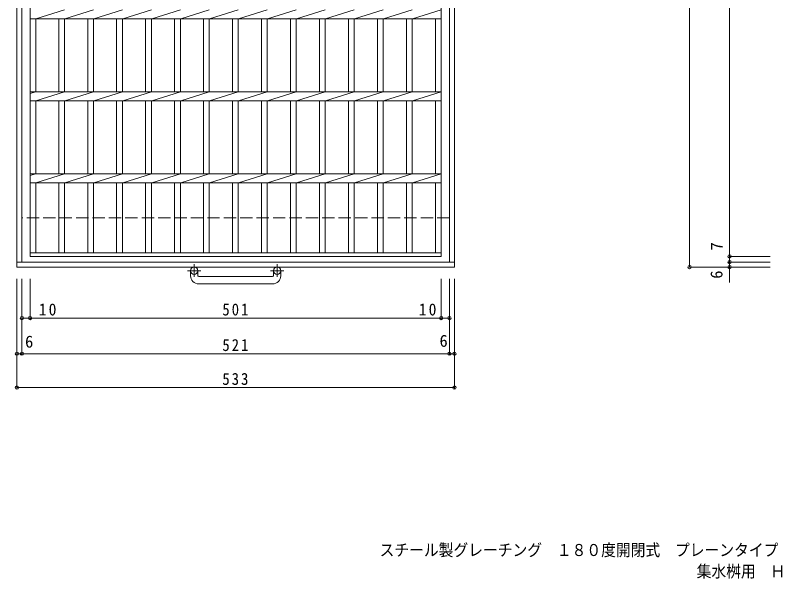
# Model space of a CAD drawing. Units: millimetres, scale not verified. Extents: x -882 to 915, y -688 to 660.
# Drawn here: x -870 to 63, y -688 to -1 of the extents above; entities that cross this region are included whole.
import ezdxf
from ezdxf.enums import TextEntityAlignment as Align

# ---------------------------------------------------------------- set-up
doc = ezdxf.new("R2010")
doc.units = ezdxf.units.MM
doc.header["$LTSCALE"] = 5
doc.header["$PDMODE"] = 32
doc.header["$PDSIZE"] = 4
doc.linetypes.add('CHAIN1', pattern=[8, 5, -1, 1, -1])
doc.linetypes.add('DASHED3', pattern=[4, 3, -1])
for name, color, linetype, lineweight in [('B-1', 2, 'Continuous', 9), ('B-2', 3, 'Continuous', 9), ('B-4', 7, 'Continuous', 9)]:
    doc.layers.add(name, color=color, linetype=linetype, lineweight=lineweight)
doc.layers.add('F-5_F-5ﾚｲﾔ', color=2, linetype='Continuous')
doc.styles.add('ＭＳ ゴシック', font='')
doc.styles.get('ＭＳ ゴシック').set_extended_font_data('MS Gothic')

msp = doc.modelspace()

# ---------------------------------------------------------------- linework, layer by layer
at = {"layer": 'B-1'}
for p, q in [((-868.069, -307.517), (-868.069, 512.483)), ((-862.069, -301.517), (-862.069, 506.483)), ((-341.069, 506.483), (-341.069, -301.517)), ((-335.069, 512.483), (-335.069, -307.517)), ((-335.069, -301.517), (-868.069, -301.517)), ((-335.069, -307.517), (-868.069, -307.517)), ((-656.569, -318.117), (-656.569, -312.017)), ((-647.569, -318.117), (-647.569, -312.017)), ((-555.569, -318.117), (-555.569, -312.017)), ((-546.569, -318.117), (-546.569, -312.017)), ((-646.569, -319.117), (-556.569, -319.117)), ((-556.569, -328.117), (-646.569, -328.117))]:
    msp.add_line(p, q, dxfattribs=at)
at = {"layer": 'B-1', "linetype": 'DASHED3'}
msp.add_line((-341.069, -247.517), (-862.069, -247.517), dxfattribs=at)
at = {"layer": 'B-1', "linetype": 'CHAIN1'}
for p, q in [((-652.069, -303.909), (-652.069, -319.507)), ((-551.069, -303.909), (-551.069, -319.507)), ((-643.906, -312.017), (-660.313, -312.017)), ((-542.906, -312.017), (-559.313, -312.017))]:
    msp.add_line(p, q, dxfattribs=at)
at = {"layer": 'B-1'}
for centre in [(-652.069, -312.017), (-551.069, -312.017)]:
    msp.add_circle(centre, 4.5, dxfattribs=at)
for centre, radius, start, end in [((-646.569, -318.117), 10, 180, 270), ((-646.569, -318.117), 1, 180, 270), ((-556.569, -318.117), 10, 270, 0), ((-556.569, -318.117), 1, 270, 0)]:
    msp.add_arc(centre, radius, start, end, dxfattribs=at)
at = {"layer": 'B-2'}
for p, q in [((-852.069, -294.517), (-852.069, 495.483)), ((-351.069, 495.483), (-351.069, -294.517)), ((-845.068, -5.016), (-810.168, 5.984)), ((-809.768, -5.016), (-774.869, 5.984)), ((-774.468, -5.016), (-739.568, 5.984)), ((-739.168, -5.016), (-704.268, 5.984)), ((-703.868, -5.016), (-668.969, 5.984)), ((-668.568, -5.016), (-633.668, 5.984)), ((-633.268, -5.016), (-598.368, 5.984)), ((-597.968, -5.016), (-563.068, 5.984)), ((-562.668, -5.016), (-527.768, 5.984)), ((-527.368, -5.016), (-492.468, 5.984)), ((-492.067, -5.016), (-457.167, 5.984)), ((-456.767, -5.016), (-421.867, 5.984)), ((-421.467, -5.016), (-386.567, 5.984)), ((-386.167, -5.016), (-351.267, 5.984)), ((-852.069, -5.016), (-351.069, -5.016)), ((-845.068, -94.016), (-845.068, -5.016)), ((-817.168, -5.016), (-817.168, -94.016)), ((-810.168, -5.016), (-810.168, -94.016)), ((-781.868, -5.016), (-781.868, -94.016)), ((-774.868, -5.016), (-774.868, -94.016)), ((-746.568, -5.016), (-746.568, -94.016)), ((-739.568, -5.016), (-739.568, -94.016)), ((-711.268, -5.016), (-711.268, -94.016)), ((-704.268, -5.016), (-704.268, -94.016)), ((-675.968, -5.016), (-675.968, -94.016)), ((-668.968, -5.016), (-668.968, -94.016)), ((-640.668, -5.016), (-640.668, -94.016)), ((-633.668, -5.016), (-633.668, -94.016)), ((-605.368, -5.016), (-605.368, -94.016)), ((-598.368, -5.016), (-598.368, -94.016)), ((-570.068, -5.016), (-570.068, -94.016)), ((-563.068, -5.016), (-563.068, -94.016)), ((-534.767, -5.016), (-534.767, -94.016)), ((-527.767, -5.016), (-527.767, -94.016)), ((-499.467, -5.016), (-499.467, -94.016)), ((-492.467, -5.016), (-492.467, -94.016)), ((-464.167, -5.016), (-464.167, -94.016)), ((-457.167, -5.016), (-457.167, -94.016)), ((-428.867, -5.016), (-428.867, -94.016)), ((-421.867, -5.016), (-421.867, -94.016)), ((-393.567, -5.016), (-393.567, -94.016)), ((-386.567, -5.016), (-386.567, -94.016)), ((-358.07, -5.016), (-358.07, -94.016)), ((-852.069, -96.097), (-845.468, -94.016)), ((-852.069, -94.016), (-351.069, -94.016)), ((-845.068, -105.016), (-810.168, -94.016)), ((-809.768, -105.016), (-774.869, -94.016)), ((-774.468, -105.016), (-739.568, -94.016)), ((-739.168, -105.016), (-704.268, -94.016)), ((-703.868, -105.016), (-668.969, -94.016)), ((-668.568, -105.016), (-633.668, -94.016)), ((-633.268, -105.016), (-598.368, -94.016)), ((-597.968, -105.016), (-563.068, -94.016)), ((-562.668, -105.016), (-527.768, -94.016)), ((-527.368, -105.016), (-492.468, -94.016)), ((-492.067, -105.016), (-457.167, -94.016)), ((-456.767, -105.016), (-421.867, -94.016)), ((-421.467, -105.016), (-386.567, -94.016)), ((-386.167, -105.016), (-351.267, -94.016)), ((-852.069, -105.016), (-351.069, -105.016)), ((-845.068, -194.017), (-845.068, -105.016)), ((-817.168, -105.016), (-817.168, -194.017)), ((-810.168, -105.016), (-810.168, -194.017)), ((-781.868, -105.016), (-781.868, -194.017)), ((-774.868, -105.016), (-774.868, -194.017)), ((-746.568, -105.016), (-746.568, -194.017)), ((-739.568, -105.016), (-739.568, -194.017)), ((-711.268, -105.016), (-711.268, -194.017)), ((-704.268, -105.016), (-704.268, -194.017)), ((-675.968, -105.016), (-675.968, -194.017)), ((-668.968, -105.016), (-668.968, -194.017)), ((-640.668, -105.016), (-640.668, -194.017)), ((-633.668, -105.016), (-633.668, -194.017)), ((-605.368, -105.016), (-605.368, -194.017)), ((-598.368, -105.016), (-598.368, -194.017)), ((-570.068, -105.016), (-570.068, -194.017)), ((-563.068, -105.016), (-563.068, -194.017)), ((-534.767, -105.016), (-534.767, -194.017)), ((-527.767, -105.016), (-527.767, -194.017)), ((-499.467, -105.016), (-499.467, -194.017)), ((-492.467, -105.016), (-492.467, -194.017)), ((-464.167, -105.016), (-464.167, -194.017)), ((-457.167, -105.016), (-457.167, -194.017)), ((-428.867, -105.016), (-428.867, -194.017)), ((-421.867, -105.016), (-421.867, -194.017)), ((-393.567, -105.016), (-393.567, -194.017)), ((-386.567, -105.016), (-386.567, -194.017)), ((-358.07, -105.016), (-358.07, -194.017)), ((-852.069, -196.097), (-845.468, -194.016)), ((-852.069, -194.017), (-351.069, -194.017)), ((-845.068, -205.017), (-810.168, -194.016)), ((-809.768, -205.017), (-774.869, -194.016)), ((-774.468, -205.017), (-739.568, -194.016)), ((-739.168, -205.017), (-704.268, -194.016)), ((-703.868, -205.017), (-668.969, -194.016)), ((-668.568, -205.017), (-633.668, -194.016)), ((-633.268, -205.017), (-598.368, -194.016)), ((-597.968, -205.017), (-563.068, -194.016)), ((-562.668, -205.017), (-527.768, -194.016)), ((-527.368, -205.017), (-492.468, -194.016)), ((-492.067, -205.017), (-457.167, -194.016)), ((-456.767, -205.017), (-421.867, -194.016)), ((-421.467, -205.017), (-386.567, -194.016)), ((-386.167, -205.017), (-351.267, -194.016)), ((-852.069, -205.017), (-351.069, -205.017)), ((-845.068, -290.017), (-845.068, -205.017)), ((-817.168, -205.017), (-817.168, -290.017)), ((-810.168, -205.017), (-810.168, -290.017)), ((-781.868, -205.017), (-781.868, -290.017)), ((-774.868, -205.017), (-774.868, -290.017)), ((-746.568, -205.017), (-746.568, -290.017)), ((-739.568, -205.017), (-739.568, -290.017)), ((-711.268, -205.017), (-711.268, -290.017)), ((-704.268, -205.017), (-704.268, -290.017)), ((-675.968, -205.017), (-675.968, -290.017)), ((-668.968, -205.017), (-668.968, -290.017)), ((-640.668, -205.017), (-640.668, -290.017)), ((-633.668, -205.017), (-633.668, -290.017)), ((-605.368, -205.017), (-605.368, -290.017)), ((-598.368, -205.017), (-598.368, -290.017)), ((-570.068, -205.017), (-570.068, -290.017)), ((-563.068, -205.017), (-563.068, -290.017)), ((-534.767, -205.017), (-534.767, -290.017)), ((-527.767, -205.017), (-527.767, -290.017)), ((-499.467, -205.017), (-499.467, -290.017)), ((-492.467, -205.017), (-492.467, -290.017)), ((-464.167, -205.017), (-464.167, -290.017)), ((-457.167, -205.017), (-457.167, -290.017)), ((-428.867, -205.017), (-428.867, -290.017)), ((-421.867, -205.017), (-421.867, -290.017)), ((-393.567, -205.017), (-393.567, -290.017)), ((-386.567, -205.017), (-386.567, -290.017)), ((-358.07, -205.017), (-358.07, -290.017)), ((-351.069, -290.017), (-852.069, -290.017)), ((-351.069, -294.517), (-852.069, -294.517))]:
    msp.add_line(p, q, dxfattribs=at)
at = {"layer": 'B-4'}
for p, q in [((-48.572, 512.483), (-48.572, -307.517)), ((0.319, 495.483), (0.319, -294.517)), ((0.319, -294.517), (0.319, -301.517)), ((49.541, -294.517), (0.319, -294.517)), ((49.541, -307.517), (-48.572, -307.517)), ((49.541, -301.517), (-1.181, -301.517)), ((0.319, -301.517), (0.319, -326.2)), ((-868.069, -321.807), (-868.069, -455.98)), ((-862.069, -321.807), (-862.069, -414.665)), ((-852.069, -321.807), (-852.069, -371.299)), ((-351.069, -321.807), (-351.069, -371.299)), ((-341.069, -321.807), (-341.069, -414.665)), ((-335.069, -321.807), (-335.069, -455.98)), ((-862.069, -369.799), (-849.569, -369.799)), ((-849.569, -369.799), (-353.569, -369.799)), ((-353.569, -369.799), (-341.069, -369.799)), ((-868.069, -454.48), (-335.069, -454.48))]:
    msp.add_line(p, q, dxfattribs=at)
msp.add_lwpolyline([(-868.069, -413.165), (-862.069, -413.165), (-341.069, -413.165), (-335.069, -413.165)], dxfattribs=at)
for p in [(0.319, -294.517), (-48.572, -307.517), (0.319, -301.517), (0.319, -307.517), (-862.069, -369.799), (-852.069, -369.799), (-351.069, -369.799), (-341.069, -369.799), (-868.069, -413.165), (-862.069, -413.165), (-341.069, -413.165), (-335.069, -413.165), (-868.069, -454.48), (-335.069, -454.48)]:
    msp.add_point(p, dxfattribs=at)

# ---------------------------------------------------------------- texts
at = {"layer": 'B-4', "color": 2, "style": 'ＭＳ ゴシック'}
for s, p in [('7', (-3.602, -287.237)), ('6', (-3.986, -321.769))]:
    msp.add_text(s, height=14.66, rotation=90, dxfattribs=at).set_placement(p, align=Align.BOTTOM_LEFT)
for p in [(-858.184, -410.137), (-353.173, -409.159)]:
    msp.add_text('6', height=14.66, dxfattribs=at).set_placement(p, align=Align.BOTTOM_LEFT)
at = {"layer": 'B-4', "color": 2, "char_height": 14.66, "attachment_point": 7, "style": 'ＭＳ ゴシック'}
for s, insert in [('\\T1.27;\\W0.95;10', (-841.483, -366.799)), ('\\T1.27;\\W0.9;501', (-617.819, -366.799)), ('\\T1.27;\\W0.95;10', (-378.469, -366.799)), ('\\T1.27;\\W0.9;521', (-617.819, -410.165)), ('\\T1.27;\\W0.9;533', (-617.819, -451.48))]:
    msp.add_mtext(s, dxfattribs=dict(at, insert=insert))
at = {"layer": 'F-5_F-5ﾚｲﾔ', "style": 'ＭＳ ゴシック', "width": 0.9}
for s, p in [('スチール製グレーチング\u3000１８０度開閉式\u3000プレーンタイプ', (-426.188, -664.293)), ('集水桝用\u3000ＨＳＰ\u3000７５７５', (-39.905, -690.26))]:
    msp.add_text(s, height=14.66, dxfattribs=at).set_placement(p, align=Align.BOTTOM_LEFT)

doc.saveas('drawing.dxf')
